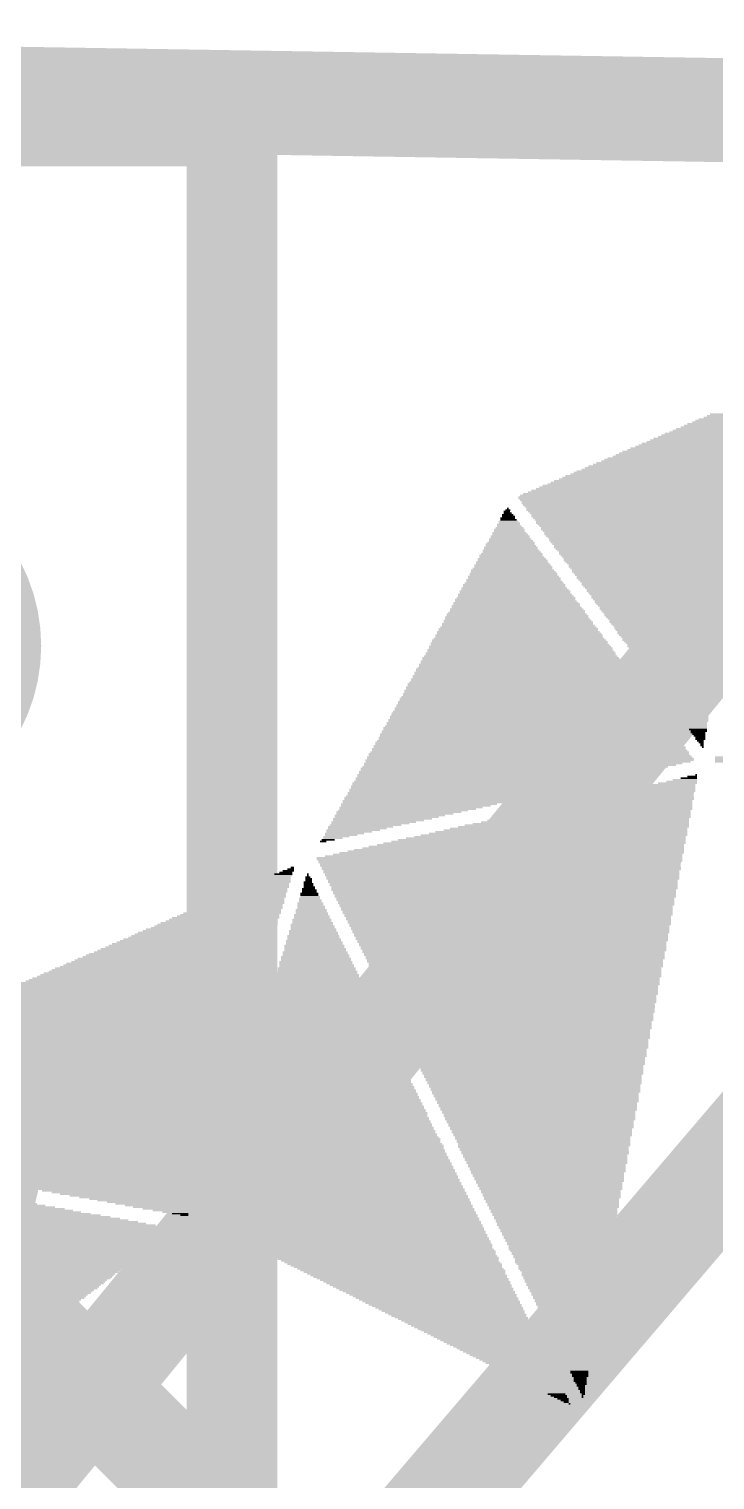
# Model space of a CAD drawing. Extents: x -7.5 to 53.1, y 33.1 to 75.6.
# Drawn here: x 10.44 to 13.12, y 49.27 to 54.94 of the extents above; entities that cross this region are included whole.
import ezdxf

# ---------------------------------------------------------------- set-up
doc = ezdxf.new("R2010")
doc.units = 0
for name, color, linetype in [('1', 22, 'CONTINUOUS'), ('16', 175, 'CONTINUOUS'), ('21', 251, 'CONTINUOUS'), ('22', 2, 'CONTINUOUS'), ('29', 253, 'CONTINUOUS'), ('30', 253, 'CONTINUOUS'), ('39', 22, 'CONTINUOUS')]:
    doc.layers.add(name, color=color, linetype=linetype)

# ---------------------------------------------------------------- blocks, each defined once
blk = doc.blocks.new('ROUNDP')
at = {"const_width": 0.5}
blk.add_lwpolyline([(0, -0.25, 1), (0, 0.25, 1), (0, -0.25)], format="xyb", dxfattribs=at)
blk = doc.blocks.new('RECT')
blk.add_solid([(-0.5, -0.5), (0.5, -0.5), (-0.5, 0.5), (0.5, 0.5)])

msp = doc.modelspace()

# ---------------------------------------------------------------- linework, layer by layer
at = {"layer": '1', "const_width": 0.4064}
for points in [[(9.779, 48.53), (13.7762, 53.4162)], [(9.779, 46.53), (14.9634, 52.6034)]]:
    msp.add_lwpolyline(points, dxfattribs=at)
at = {"layer": '16', "const_width": 0.4064}
for points in [[(6.096, 54.737), (13.97, 54.61)], [(9.779, 50.53), (11.049, 49.26)], [(11.049, 49.26), (11.176, 42.799)]]:
    msp.add_lwpolyline(points, dxfattribs=at)
at = {"layer": '16', "const_width": 0.2032}
for points in [[(11.1506, 49.262, 1), (10.9474, 49.258)], [(10.9772, 49.1882, 1), (11.1208, 49.3318)]]:
    msp.add_lwpolyline(points, format="xyb", dxfattribs=at)
at = {"layer": '21', "const_width": 0.254}
for points in [[(11.279, 54.53), (8.179, 54.53)], [(11.279, 44.53), (11.279, 54.53)]]:
    msp.add_lwpolyline(points, dxfattribs=at)
at = {"layer": '21', "const_width": 0.127}
for points in [[(11.3425, 54.53, 1), (11.2155, 54.53)], [(11.279, 54.4665, 1), (11.279, 54.5935)]]:
    msp.add_lwpolyline(points, format="xyb", dxfattribs=at)
at = {"layer": '39', "const_width": 0.254}
for points in [[(1.279, 54.53), (11.179, 54.53)], [(11.179, 54.53), (11.179, 44.53)]]:
    msp.add_lwpolyline(points, dxfattribs=at)
at = {"layer": '39', "const_width": 0.127}
for points in [[(11.2425, 54.53, 1), (11.1155, 54.53)], [(11.179, 54.4665, 1), (11.179, 54.5935)]]:
    msp.add_lwpolyline(points, format="xyb", dxfattribs=at)

# ---------------------------------------------------------------- block references
at = {"layer": '22', "yscale": 0.0064}
for p, xscale in [((13.1731, 53.4099), 0.2667), ((13.1826, 53.4162), 0.2604), ((13.1921, 53.4226), 0.2413), ((13.1985, 53.4289), 0.2286), ((13.2048, 53.4353), 0.2159), ((13.1032, 53.3527), 0.3937), ((13.1096, 53.3591), 0.381), ((13.1191, 53.3654), 0.3619), ((13.1255, 53.3718), 0.3493), ((13.1318, 53.3781), 0.3366), ((13.1445, 53.3845), 0.3239), ((13.1509, 53.3908), 0.3112), ((13.1572, 53.3972), 0.2984), ((13.1667, 53.4035), 0.2794), ((13.0302, 53.2956), 0.5143), ((13.0366, 53.3019), 0.5017), ((13.0461, 53.3083), 0.4826), ((13.0556, 53.3146), 0.4763), ((13.062, 53.321), 0.4636), ((13.0715, 53.3273), 0.4445), ((13.0778, 53.3337), 0.4318), ((13.0842, 53.34), 0.4191), ((13.0969, 53.3464), 0.4064), ((12.9572, 53.2384), 0.635), ((12.9667, 53.2448), 0.6287), ((12.9762, 53.2511), 0.6096), ((12.9826, 53.2575), 0.5969), ((12.9889, 53.2638), 0.5842), ((12.9985, 53.2702), 0.5652), ((13.0048, 53.2765), 0.5524), ((13.0143, 53.2829), 0.5461), ((13.0207, 53.2892), 0.5334), ((12.8873, 53.1813), 0.762), ((12.8937, 53.1876), 0.7493), ((12.9, 53.194), 0.7366), ((12.9096, 53.2003), 0.7176), ((12.9159, 53.2067), 0.7049), ((12.9254, 53.213), 0.6985), ((12.935, 53.2194), 0.6794), ((12.9413, 53.2257), 0.6668), ((12.9477, 53.2321), 0.6541), ((12.8111, 53.1241), 0.889), ((12.8207, 53.1305), 0.87), ((12.827, 53.1368), 0.8573), ((12.8397, 53.1432), 0.8446), ((12.846, 53.1495), 0.8319), ((12.8524, 53.1559), 0.8192), ((12.8619, 53.1622), 0.8001), ((12.8683, 53.1686), 0.7874), ((12.8746, 53.1749), 0.7747), ((12.3063, 53.067), 0.0064), ((12.8016, 53.1114), 0.9081), ((12.7984, 53.1051), 0.9017), ((12.8016, 53.0987), 0.8954), ((12.8048, 53.1178), 0.9017), ((12.8048, 53.0924), 0.889), ((12.8048, 53.086), 0.889), ((12.8079, 53.0797), 0.8827), ((12.8079, 53.0733), 0.87), ((12.8111, 53.067), 0.8636), ((12.3095, 53.0162), 0.0762), ((12.3127, 53.0098), 0.0825), ((12.3095, 53.0225), 0.0635), ((12.3063, 53.0289), 0.0571), ((12.3063, 53.0416), 0.0445), ((12.3095, 53.0352), 0.0508), ((12.3031, 53.0543), 0.0254), ((12.3063, 53.0479), 0.0318), ((12.3063, 53.0606), 0.0191), ((12.8111, 53.0606), 0.8636), ((12.8143, 53.0543), 0.8573), ((12.8175, 53.0479), 0.8509), ((12.8175, 53.0416), 0.8382), ((12.8175, 53.0352), 0.8382), ((12.8207, 53.0289), 0.8319), ((12.8238, 53.0225), 0.8255), ((12.827, 53.0162), 0.8192), ((12.827, 53.0098), 0.8192), ((12.3158, 52.959), 0.1524), ((12.3158, 52.9527), 0.1524), ((12.3158, 52.9654), 0.1397), ((12.3127, 52.9717), 0.1333), ((12.3127, 52.9844), 0.1207), ((12.3127, 52.9781), 0.1207), ((12.3127, 52.9908), 0.108), ((12.3127, 52.9971), 0.0953), ((12.3095, 53.0035), 0.0889), ((12.827, 53.0035), 0.8065), ((12.8302, 52.9971), 0.8001), ((12.8334, 52.9908), 0.7938), ((12.8334, 52.9844), 0.7938), ((12.8365, 52.9781), 0.7874), ((12.8365, 52.9717), 0.7747), ((12.8365, 52.9654), 0.7747), ((12.8397, 52.959), 0.7684), ((12.8429, 52.9527), 0.762), ((12.319, 52.9019), 0.2223), ((12.3222, 52.8955), 0.2286), ((12.319, 52.9146), 0.2096), ((12.319, 52.9082), 0.2096), ((12.3158, 52.9273), 0.1905), ((12.319, 52.9209), 0.1968), ((12.319, 52.9336), 0.1842), ((12.3158, 52.9463), 0.1651), ((12.319, 52.94), 0.1715), ((12.846, 52.9463), 0.7557), ((12.8429, 52.94), 0.7493), ((12.846, 52.9336), 0.7429), ((12.8492, 52.9273), 0.7366), ((12.8524, 52.9209), 0.7303), ((12.8524, 52.9146), 0.7303), ((12.8556, 52.9082), 0.7239), ((12.8556, 52.9019), 0.7112), ((12.8588, 52.8955), 0.7049), ((12.3254, 52.8447), 0.2984), ((12.3222, 52.8574), 0.2794), ((12.3254, 52.8511), 0.2858), ((12.3222, 52.8701), 0.2667), ((12.3254, 52.8638), 0.2731), ((12.319, 52.8828), 0.2477), ((12.3222, 52.8765), 0.254), ((12.3222, 52.8892), 0.2413), ((12.8588, 52.8892), 0.7049), ((12.8619, 52.8828), 0.6985), ((12.8651, 52.8765), 0.6922), ((12.8651, 52.8701), 0.6794), ((12.8651, 52.8638), 0.6794), ((12.8683, 52.8574), 0.6731), ((12.8715, 52.8511), 0.6668), ((12.8746, 52.8447), 0.6604), ((12.3285, 52.7876), 0.3683), ((12.3285, 52.8003), 0.3556), ((12.3317, 52.7939), 0.3619), ((12.3285, 52.813), 0.3429), ((12.3285, 52.8066), 0.3429), ((12.3285, 52.8193), 0.3302), ((12.3254, 52.8257), 0.3239), ((12.3254, 52.832), 0.3112), ((12.3285, 52.8384), 0.3048), ((12.8715, 52.8384), 0.6541), ((12.8746, 52.832), 0.6477), ((12.8778, 52.8257), 0.6413), ((12.8778, 52.8193), 0.6413), ((12.881, 52.813), 0.635), ((12.8841, 52.8066), 0.6287), ((12.8841, 52.8003), 0.6159), ((12.8841, 52.7939), 0.6159), ((12.8873, 52.7876), 0.6096), ((12.3349, 52.7304), 0.4445), ((12.3349, 52.7431), 0.4318), ((12.3349, 52.7368), 0.4318), ((12.3317, 52.7558), 0.4128), ((12.3349, 52.7495), 0.4191), ((12.3317, 52.7685), 0.4001), ((12.3317, 52.7622), 0.4001), ((12.3317, 52.7749), 0.3874), ((12.3317, 52.7812), 0.3747), ((12.8905, 52.7812), 0.6033), ((12.8905, 52.7685), 0.5906), ((12.8937, 52.7749), 0.5969), ((12.8937, 52.7622), 0.5842), ((12.8969, 52.7558), 0.5778), ((12.9, 52.7495), 0.5715), ((12.9, 52.7431), 0.5715), ((12.9, 52.7368), 0.5588), ((12.9032, 52.7304), 0.5524), ((12.3412, 52.6733), 0.5207), ((12.3412, 52.6796), 0.508), ((12.3381, 52.686), 0.5017), ((12.3412, 52.6923), 0.4953), ((12.3381, 52.6987), 0.4889), ((12.3349, 52.7114), 0.4699), ((12.3381, 52.705), 0.4763), ((12.3381, 52.7177), 0.4636), ((12.3381, 52.7241), 0.4509), ((12.9064, 52.7241), 0.5461), ((12.9064, 52.7177), 0.5461), ((12.9096, 52.7114), 0.5398), ((12.9127, 52.705), 0.5334), ((12.9096, 52.6987), 0.5271), ((12.9127, 52.6923), 0.5207), ((12.9159, 52.686), 0.5143), ((12.9191, 52.6796), 0.508), ((12.9191, 52.6733), 0.508), ((12.3444, 52.6161), 0.5906), ((12.3444, 52.6288), 0.5778), ((12.3476, 52.6225), 0.5842), ((12.3412, 52.6415), 0.5588), ((12.3444, 52.6352), 0.5652), ((12.3412, 52.6542), 0.5461), ((12.3444, 52.6479), 0.5524), ((12.3412, 52.6606), 0.5334), ((12.3444, 52.6669), 0.5271), ((12.9191, 52.6669), 0.4953), ((12.9223, 52.6606), 0.4889), ((12.9254, 52.6542), 0.4826), ((12.9254, 52.6479), 0.4826), ((12.9286, 52.6415), 0.4763), ((12.9318, 52.6352), 0.4699), ((12.9318, 52.6288), 0.4572), ((12.9318, 52.6225), 0.4572), ((12.935, 52.6161), 0.4509), ((12.3508, 52.559), 0.6668), ((12.3508, 52.5717), 0.6541), ((12.3508, 52.5653), 0.6541), ((12.3476, 52.5844), 0.635), ((12.3508, 52.578), 0.6413), ((12.3476, 52.5971), 0.6223), ((12.3476, 52.5907), 0.6223), ((12.3476, 52.6034), 0.6096), ((12.3476, 52.6098), 0.5969), ((12.9381, 52.6098), 0.4445), ((12.9413, 52.6034), 0.4382), ((12.9381, 52.5971), 0.4318), ((12.9413, 52.5907), 0.4254), ((12.9445, 52.5844), 0.4191), ((12.9445, 52.578), 0.4191), ((12.9477, 52.5717), 0.4128), ((12.9477, 52.5653), 0.4001), ((12.9508, 52.559), 0.3937), ((12.3571, 52.5018), 0.7429), ((12.3539, 52.5145), 0.7239), ((12.3571, 52.5082), 0.7303), ((12.3539, 52.5272), 0.7112), ((12.3571, 52.5209), 0.7176), ((12.3539, 52.5336), 0.6985), ((12.3508, 52.5399), 0.6922), ((12.3539, 52.5463), 0.6858), ((12.3508, 52.5526), 0.6794), ((12.9508, 52.5526), 0.3937), ((12.954, 52.5463), 0.3874), ((12.9572, 52.5399), 0.381), ((12.9572, 52.5336), 0.3683), ((12.9572, 52.5272), 0.3683), ((12.9604, 52.5209), 0.3619), ((12.9635, 52.5145), 0.3556), ((12.9667, 52.5082), 0.3493), ((12.9667, 52.5018), 0.3493), ((12.3603, 52.4447), 0.8128), ((12.3603, 52.4574), 0.8001), ((12.3635, 52.451), 0.8065), ((12.3571, 52.4701), 0.7811), ((12.3603, 52.4637), 0.7874), ((12.3571, 52.4828), 0.7684), ((12.3603, 52.4764), 0.7747), ((12.3571, 52.4891), 0.7557), ((12.3571, 52.4955), 0.7429), ((12.9667, 52.4955), 0.3366), ((12.9699, 52.4891), 0.3302), ((12.9731, 52.4828), 0.3239), ((12.9731, 52.4764), 0.3239), ((12.9762, 52.4701), 0.3175), ((12.9762, 52.4637), 0.3048), ((12.9762, 52.4574), 0.3048), ((12.9794, 52.451), 0.2984), ((12.9826, 52.4447), 0.2921), ((12.3666, 52.3875), 0.889), ((12.3666, 52.4002), 0.8763), ((12.3666, 52.3939), 0.8763), ((12.3666, 52.4066), 0.8636), ((12.3635, 52.4129), 0.8573), ((12.3603, 52.4256), 0.8382), ((12.3635, 52.4193), 0.8446), ((12.3603, 52.4383), 0.8255), ((12.3635, 52.432), 0.8319), ((12.9858, 52.4383), 0.2858), ((12.9858, 52.432), 0.2858), ((12.9858, 52.4256), 0.2731), ((12.9889, 52.4193), 0.2667), ((12.9921, 52.4129), 0.2604), ((12.9921, 52.4066), 0.2604), ((12.9953, 52.4002), 0.254), ((12.9953, 52.3939), 0.2413), ((12.9985, 52.3875), 0.235), ((12.373, 52.3304), 0.9652), ((12.3698, 52.3431), 0.9462), ((12.373, 52.3367), 0.9525), ((12.3698, 52.3558), 0.9335), ((12.3698, 52.3494), 0.9335), ((12.3666, 52.3685), 0.9144), ((12.3698, 52.3621), 0.9208), ((12.3666, 52.3812), 0.9017), ((12.3666, 52.3748), 0.9017), ((12.9985, 52.3812), 0.235), ((13.0016, 52.3748), 0.2286), ((13.0048, 52.3685), 0.2223), ((13.0048, 52.3621), 0.2096), ((13.0048, 52.3558), 0.2096), ((13.008, 52.3494), 0.2032), ((13.0112, 52.3431), 0.1968), ((13.0143, 52.3367), 0.1905), ((13.0112, 52.3304), 0.1842), ((12.3762, 52.2732), 1.0351), ((12.3762, 52.2859), 1.0224), ((12.3793, 52.2796), 1.0287), ((12.373, 52.2986), 1.0033), ((12.3762, 52.2923), 1.0097), ((12.373, 52.3113), 0.9906), ((12.3762, 52.305), 0.997), ((12.3698, 52.324), 0.9716), ((12.373, 52.3177), 0.9779), ((13.0143, 52.324), 0.1778), ((13.0175, 52.3177), 0.1715), ((13.0175, 52.3113), 0.1715), ((13.0207, 52.305), 0.1651), ((13.0239, 52.2986), 0.1588), ((13.0239, 52.2923), 0.1461), ((13.0239, 52.2859), 0.1461), ((13.027, 52.2796), 0.1397), ((13.0302, 52.2732), 0.1333), ((12.3825, 52.2161), 1.1113), ((12.3793, 52.2288), 1.0922), ((12.3825, 52.2224), 1.0986), ((12.3793, 52.2415), 1.0795), ((12.3825, 52.2351), 1.0858), ((12.3793, 52.2542), 1.0668), ((12.3793, 52.2478), 1.0668), ((12.3793, 52.2605), 1.0541), ((12.3762, 52.2669), 1.0477), ((13.0334, 52.2669), 0.127), ((13.0302, 52.2605), 0.1207), ((13.0334, 52.2542), 0.1143), ((13.0366, 52.2478), 0.108), ((13.0397, 52.2415), 0.1016), ((13.0397, 52.2351), 0.1016), ((13.0397, 52.2288), 0.0889), ((13.0429, 52.2224), 0.0825), ((13.0461, 52.2161), 0.0762), ((12.3889, 52.1589), 1.1875), ((12.3857, 52.1716), 1.1684), ((12.3889, 52.1653), 1.1747), ((12.3857, 52.1843), 1.1557), ((12.3857, 52.178), 1.1557), ((12.3825, 52.197), 1.1367), ((12.3857, 52.1907), 1.143), ((12.3825, 52.2097), 1.124), ((12.3825, 52.2034), 1.124), ((13.0461, 52.2097), 0.0762), ((13.0493, 52.2034), 0.0699), ((13.0524, 52.197), 0.0635), ((13.0493, 52.1907), 0.0571), ((13.0524, 52.1843), 0.0508), ((13.0556, 52.178), 0.0445), ((13.0588, 52.1716), 0.0381), ((13.0588, 52.1653), 0.0381), ((13.0588, 52.1589), 0.0254), ((12.392, 52.1018), 1.2573), ((12.3889, 52.1081), 1.251), ((12.392, 52.1145), 1.2446), ((12.392, 52.1208), 1.2319), ((12.3889, 52.1272), 1.2256), ((12.392, 52.1335), 1.2192), ((12.3889, 52.1399), 1.2128), ((12.3857, 52.1526), 1.1938), ((12.3889, 52.1462), 1.2002), ((13.062, 52.1526), 0.0191), ((13.0651, 52.1462), 0.0127), ((13.0651, 52.1399), 0.0127), ((13.0683, 52.1335), 0.0064), ((12.319, 52.051), 1.1747), ((12.3349, 52.0573), 1.1938), ((12.3666, 52.07), 1.2446), ((12.3539, 52.0637), 1.2192), ((12.392, 52.0827), 1.2827), ((12.3857, 52.0764), 1.27), ((12.392, 52.0954), 1.27), ((12.3952, 52.0891), 1.2764), ((13.5636, 52.0954), 0.8954), ((13.5636, 52.0891), 0.8954), ((13.5668, 52.0827), 0.9017), ((13.5668, 52.0764), 0.9017), ((12.173, 51.9938), 0.9462), ((12.1888, 52.0002), 0.9652), ((12.2238, 52.0129), 1.0224), ((12.2079, 52.0065), 0.9906), ((12.2555, 52.0256), 1.0732), ((12.2396, 52.0192), 1.0414), ((12.2873, 52.0383), 1.124), ((12.2714, 52.0319), 1.0922), ((12.3031, 52.0446), 1.143), ((12.9699, 51.9938), 0.1524), ((12.9858, 52.0002), 0.1207), ((12.9985, 52.0065), 0.0953), ((13.0143, 52.0129), 0.0635), ((13.027, 52.0192), 0.0381), ((13.0429, 52.0256), 0.0064), ((12.0269, 51.9367), 0.7176), ((12.0428, 51.943), 0.7366), ((12.0745, 51.9557), 0.7874), ((12.0618, 51.9494), 0.762), ((12.1095, 51.9684), 0.8446), ((12.0936, 51.9621), 0.8128), ((12.1412, 51.9811), 0.8954), ((12.1253, 51.9748), 0.8636), ((12.1571, 51.9875), 0.9144), ((12.8334, 51.9367), 0.4001), ((12.846, 51.943), 0.3747), ((12.8619, 51.9494), 0.3429), ((12.8778, 51.9557), 0.3112), ((12.8937, 51.9621), 0.2921), ((12.9096, 51.9684), 0.2604), ((12.9223, 51.9748), 0.235), ((12.9381, 51.9811), 0.2032), ((12.9508, 51.9875), 0.1778), ((11.8809, 51.8795), 0.4889), ((11.8967, 51.8859), 0.508), ((11.9285, 51.8986), 0.5588), ((11.9158, 51.8922), 0.5334), ((11.9602, 51.9113), 0.6096), ((11.9475, 51.9049), 0.5842), ((11.9952, 51.924), 0.6668), ((11.9793, 51.9176), 0.635), ((12.011, 51.9303), 0.6858), ((12.6968, 51.8795), 0.6477), ((12.7095, 51.8859), 0.6223), ((12.7286, 51.8922), 0.5969), ((12.7445, 51.8986), 0.5652), ((12.7572, 51.9049), 0.5398), ((12.773, 51.9113), 0.508), ((12.7857, 51.9176), 0.4826), ((12.8016, 51.924), 0.4509), ((12.8175, 51.9303), 0.4318), ((11.7316, 51.8224), 0.254), ((11.7507, 51.8287), 0.2794), ((11.7824, 51.8414), 0.3302), ((11.7697, 51.8351), 0.3048), ((11.8174, 51.8541), 0.3874), ((11.8015, 51.8478), 0.3556), ((11.8459, 51.8668), 0.4318), ((11.8332, 51.8605), 0.4064), ((11.865, 51.8732), 0.4572), ((12.5635, 51.8224), 0.9017), ((12.5762, 51.8287), 0.8763), ((12.5921, 51.8351), 0.8446), ((12.6079, 51.8414), 0.8128), ((12.6206, 51.8478), 0.7874), ((12.6365, 51.8541), 0.7557), ((12.6524, 51.8605), 0.7366), ((12.6683, 51.8668), 0.7049), ((12.681, 51.8732), 0.6794), ((11.5856, 51.7652), 0.0254), ((11.6046, 51.7716), 0.0508), ((11.6364, 51.7843), 0.1016), ((11.6237, 51.7779), 0.0762), ((11.6681, 51.797), 0.1524), ((11.6554, 51.7906), 0.127), ((11.7031, 51.8097), 0.2096), ((11.6872, 51.8033), 0.1778), ((11.7189, 51.816), 0.2286), ((12.4269, 51.7652), 1.1494), ((12.4397, 51.7716), 1.124), ((12.4555, 51.7779), 1.0922), ((12.4714, 51.7843), 1.0605), ((12.4873, 51.7906), 1.0414), ((12.5031, 51.797), 1.0097), ((12.5159, 51.8033), 0.9843), ((12.5317, 51.8097), 0.9525), ((12.5444, 51.816), 0.9271), ((12.2904, 51.7081), 1.397), ((12.3063, 51.7144), 1.3653), ((12.3222, 51.7208), 1.3462), ((12.3381, 51.7271), 1.3145), ((12.3508, 51.7335), 1.2891), ((12.3666, 51.7398), 1.2573), ((12.3793, 51.7462), 1.2319), ((12.3952, 51.7525), 1.2002), ((12.4111, 51.7589), 1.1811), ((11.449, 51.6509), 0.0445), ((11.4586, 51.6573), 0.0254), ((11.4649, 51.6636), 0.0127), ((12.2746, 51.7017), 1.4287), ((12.2746, 51.6954), 1.4287), ((12.2777, 51.689), 1.4224), ((12.2746, 51.6827), 1.4161), ((12.2777, 51.6763), 1.4097), ((12.2777, 51.67), 1.4097), ((12.2809, 51.6636), 1.4034), ((12.2809, 51.6573), 1.4034), ((12.2809, 51.6509), 1.3907), ((11.3728, 51.5938), 0.1588), ((11.3792, 51.6001), 0.1461), ((11.3919, 51.6065), 0.1333), ((11.3983, 51.6128), 0.1207), ((11.4046, 51.6192), 0.108), ((11.4141, 51.6255), 0.0889), ((11.4237, 51.6319), 0.0825), ((11.43, 51.6382), 0.0699), ((11.4395, 51.6446), 0.0508), ((11.5252, 51.6065), 0.0318), ((11.5284, 51.6001), 0.0381), ((11.5284, 51.5938), 0.0381), ((11.5252, 51.6255), 0.0191), ((11.5284, 51.6192), 0.0254), ((11.5284, 51.6128), 0.0254), ((11.5252, 51.6382), 0.0064), ((11.5252, 51.6319), 0.0064), ((12.2809, 51.6446), 1.3907), ((12.2841, 51.6382), 1.3843), ((12.2841, 51.6319), 1.3843), ((12.2873, 51.6255), 1.378), ((12.2873, 51.6192), 1.378), ((12.2873, 51.6128), 1.3653), ((12.2873, 51.6065), 1.3653), ((12.2904, 51.6001), 1.3589), ((12.2904, 51.5938), 1.3589), ((11.2967, 51.5366), 0.2731), ((11.3062, 51.543), 0.254), ((11.3157, 51.5493), 0.2477), ((11.3221, 51.5556), 0.235), ((11.3284, 51.562), 0.2223), ((11.3411, 51.5684), 0.2096), ((11.3475, 51.5747), 0.1968), ((11.357, 51.5811), 0.1778), ((11.3665, 51.5874), 0.1715), ((11.5316, 51.543), 0.0825), ((11.5348, 51.5366), 0.0889), ((11.5316, 51.562), 0.0699), ((11.5316, 51.5556), 0.0699), ((11.5348, 51.5493), 0.0762), ((11.5284, 51.5811), 0.0508), ((11.5316, 51.5747), 0.0571), ((11.5316, 51.5684), 0.0571), ((11.5316, 51.5874), 0.0445), ((12.2936, 51.5874), 1.3526), ((12.2936, 51.5811), 1.3526), ((12.2904, 51.5747), 1.3462), ((12.2936, 51.5684), 1.3398), ((12.2936, 51.562), 1.3398), ((12.2968, 51.5556), 1.3335), ((12.2968, 51.5493), 1.3335), ((12.2968, 51.543), 1.3208), ((12.2968, 51.5366), 1.3208), ((11.2205, 51.4794), 0.3874), ((11.23, 51.4858), 0.381), ((11.2395, 51.4922), 0.3619), ((11.2459, 51.4985), 0.3493), ((11.2586, 51.5049), 0.3366), ((11.2649, 51.5112), 0.3239), ((11.2713, 51.5175), 0.3112), ((11.284, 51.5239), 0.2984), ((11.2903, 51.5303), 0.2858), ((11.538, 51.4794), 0.1333), ((11.5411, 51.4858), 0.127), ((11.538, 51.4985), 0.1207), ((11.538, 51.4922), 0.1207), ((11.5348, 51.5239), 0.1016), ((11.5348, 51.5175), 0.1016), ((11.538, 51.5112), 0.108), ((11.538, 51.5049), 0.108), ((11.5348, 51.5303), 0.0889), ((12.3, 51.5303), 1.3145), ((12.3, 51.5239), 1.3145), ((12.3031, 51.5175), 1.3081), ((12.3, 51.5112), 1.3017), ((12.3031, 51.5049), 1.2954), ((12.3031, 51.4985), 1.2954), ((12.3063, 51.4922), 1.2891), ((12.3063, 51.4858), 1.2891), ((12.3095, 51.4794), 1.2827), ((11.1474, 51.4223), 0.508), ((11.157, 51.4287), 0.4889), ((11.1633, 51.435), 0.4763), ((11.1728, 51.4413), 0.4699), ((11.1792, 51.4477), 0.4572), ((11.1887, 51.4541), 0.4382), ((11.1951, 51.4604), 0.4254), ((11.2046, 51.4668), 0.4191), ((11.2141, 51.4731), 0.4001), ((11.5443, 51.435), 0.1715), ((11.5443, 51.4287), 0.1715), ((11.5411, 51.4413), 0.1651), ((11.5475, 51.4223), 0.1778), ((11.5411, 51.4604), 0.1524), ((11.5411, 51.4541), 0.1524), ((11.5443, 51.4477), 0.1588), ((11.5411, 51.4731), 0.1397), ((11.5411, 51.4668), 0.1397), ((12.3063, 51.4731), 1.2764), ((12.3095, 51.4668), 1.27), ((12.3095, 51.4604), 1.27), ((12.3127, 51.4541), 1.2637), ((12.3127, 51.4477), 1.2637), ((12.3158, 51.4413), 1.2573), ((12.3127, 51.435), 1.251), ((12.3158, 51.4287), 1.2446), ((12.3158, 51.4223), 1.2446), ((11.0712, 51.3651), 0.6223), ((11.0808, 51.3715), 0.6033), ((11.0903, 51.3779), 0.5969), ((11.0966, 51.3842), 0.5842), ((11.1062, 51.3906), 0.5652), ((11.1125, 51.3969), 0.5524), ((11.122, 51.4032), 0.5461), ((11.1284, 51.4096), 0.5334), ((11.1379, 51.416), 0.5143), ((11.5475, 51.3779), 0.2159), ((11.5507, 51.3715), 0.2223), ((11.5507, 51.3651), 0.2223), ((11.5475, 51.3969), 0.2032), ((11.5475, 51.3906), 0.2032), ((11.5507, 51.3842), 0.2096), ((11.5443, 51.416), 0.1842), ((11.5475, 51.4096), 0.1905), ((11.5475, 51.4032), 0.1905), ((12.319, 51.416), 1.2383), ((12.319, 51.4096), 1.2383), ((12.319, 51.4032), 1.2256), ((12.319, 51.3969), 1.2256), ((12.3222, 51.3906), 1.2192), ((12.3222, 51.3842), 1.2192), ((12.3254, 51.3779), 1.2128), ((12.3222, 51.3715), 1.2065), ((12.3254, 51.3651), 1.2002), ((10.995, 51.308), 0.7366), ((11.0046, 51.3144), 0.7176), ((11.0141, 51.3207), 0.7112), ((11.0204, 51.327), 0.6985), ((11.03, 51.3334), 0.6794), ((11.0395, 51.3398), 0.6731), ((11.0458, 51.3461), 0.6604), ((11.0554, 51.3525), 0.6413), ((11.0649, 51.3588), 0.635), ((11.5538, 51.3144), 0.2667), ((11.557, 51.308), 0.2731), ((11.5538, 51.3334), 0.254), ((11.5538, 51.327), 0.254), ((11.557, 51.3207), 0.2604), ((11.5507, 51.3588), 0.235), ((11.5507, 51.3525), 0.235), ((11.5538, 51.3461), 0.2413), ((11.5538, 51.3398), 0.2413), ((12.3254, 51.3588), 1.2002), ((12.3285, 51.3525), 1.1938), ((12.3285, 51.3461), 1.1938), ((12.3317, 51.3398), 1.1875), ((12.3285, 51.3334), 1.1811), ((12.3317, 51.327), 1.1747), ((12.3317, 51.3207), 1.1747), ((12.3349, 51.3144), 1.1684), ((12.3349, 51.308), 1.1684), ((10.9315, 51.2572), 0.8382), ((10.9379, 51.2636), 0.8255), ((10.9442, 51.2699), 0.8128), ((10.9569, 51.2763), 0.8001), ((10.9633, 51.2826), 0.7874), ((10.9696, 51.2889), 0.7747), ((10.9823, 51.2953), 0.762), ((10.9887, 51.3017), 0.7493), ((11.5633, 51.2572), 0.3112), ((11.5602, 51.2699), 0.3048), ((11.5602, 51.2636), 0.3048), ((11.557, 51.2953), 0.2858), ((11.557, 51.2889), 0.2858), ((11.5602, 51.2826), 0.2921), ((11.5602, 51.2763), 0.2921), ((11.557, 51.3017), 0.2731), ((12.3349, 51.3017), 1.1557), ((12.3349, 51.2953), 1.1557), ((12.3381, 51.2889), 1.1494), ((12.3381, 51.2826), 1.1494), ((12.3412, 51.2763), 1.143), ((12.3381, 51.2699), 1.1367), ((12.3412, 51.2636), 1.1303), ((12.3412, 51.2572), 1.1303), ((10.8553, 51.2001), 0.9525), ((10.8617, 51.2064), 0.9398), ((10.8712, 51.2127), 0.9335), ((10.8807, 51.2191), 0.9144), ((10.8871, 51.2255), 0.9017), ((10.8934, 51.2318), 0.889), ((10.9061, 51.2382), 0.8763), ((10.9125, 51.2445), 0.8636), ((10.9188, 51.2508), 0.8509), ((11.5633, 51.2127), 0.3493), ((11.5665, 51.2064), 0.3556), ((11.5665, 51.2001), 0.3556), ((11.5633, 51.2318), 0.3366), ((11.5633, 51.2255), 0.3366), ((11.5665, 51.2191), 0.3429), ((11.5633, 51.2445), 0.3239), ((11.5633, 51.2382), 0.3239), ((11.5602, 51.2508), 0.3175), ((12.3444, 51.2508), 1.124), ((12.3444, 51.2445), 1.124), ((12.3476, 51.2382), 1.1176), ((12.3444, 51.2318), 1.1113), ((12.3476, 51.2255), 1.1049), ((12.3476, 51.2191), 1.1049), ((12.3508, 51.2127), 1.0986), ((12.3508, 51.2064), 1.0986), ((12.3508, 51.2001), 1.0858), ((10.7791, 51.1429), 1.0668), ((10.7855, 51.1493), 1.0541), ((10.795, 51.1556), 1.0477), ((10.8045, 51.162), 1.0287), ((10.8109, 51.1683), 1.016), ((10.8204, 51.1746), 1.0097), ((10.8299, 51.181), 0.9906), ((10.8363, 51.1874), 0.9779), ((10.8458, 51.1937), 0.9716), ((11.5697, 51.1493), 0.4001), ((11.5697, 51.1429), 0.4001), ((11.5665, 51.1683), 0.381), ((11.5697, 51.162), 0.3874), ((11.5697, 51.1556), 0.3874), ((11.5665, 51.1874), 0.3683), ((11.5697, 51.181), 0.3747), ((11.5697, 51.1746), 0.3747), ((11.5665, 51.1937), 0.3556), ((12.3508, 51.1937), 1.0858), ((12.3539, 51.1874), 1.0795), ((12.3539, 51.181), 1.0795), ((12.3571, 51.1746), 1.0732), ((12.3571, 51.1683), 1.0732), ((12.3539, 51.162), 1.0668), ((12.3571, 51.1556), 1.0605), ((12.3603, 51.1493), 1.0541), ((12.3603, 51.1429), 1.0541), ((10.7029, 51.0858), 1.1811), ((10.7125, 51.0921), 1.1747), ((10.7188, 51.0984), 1.1621), ((10.7283, 51.1048), 1.143), ((10.7378, 51.1112), 1.1367), ((10.7442, 51.1175), 1.124), ((10.7537, 51.1239), 1.1049), ((10.7633, 51.1302), 1.0986), ((10.7696, 51.1365), 1.0858), ((11.5761, 51.0858), 0.4509), ((11.5761, 51.1048), 0.4382), ((11.5761, 51.0984), 0.4382), ((11.5761, 51.0921), 0.4382), ((11.5729, 51.1302), 0.4191), ((11.5729, 51.1239), 0.4191), ((11.5729, 51.1175), 0.4191), ((11.5761, 51.1112), 0.4254), ((11.5729, 51.1365), 0.4064), ((12.3603, 51.1365), 1.0541), ((12.3603, 51.1302), 1.0414), ((12.3635, 51.1239), 1.0351), ((12.3635, 51.1175), 1.0351), ((12.3666, 51.1112), 1.0287), ((12.3666, 51.1048), 1.0287), ((12.3698, 51.0984), 1.0224), ((12.3666, 51.0921), 1.016), ((12.3666, 51.0858), 1.016), ((10.6299, 51.0286), 1.3017), ((10.6363, 51.035), 1.2891), ((10.6426, 51.0413), 1.2764), ((10.6553, 51.0477), 1.2637), ((10.6616, 51.054), 1.251), ((10.668, 51.0603), 1.2383), ((10.6775, 51.0667), 1.2192), ((10.6871, 51.0731), 1.2128), ((10.6934, 51.0794), 1.2002), ((11.5792, 51.0477), 0.4826), ((11.5792, 51.0413), 0.4826), ((11.5824, 51.035), 0.4889), ((11.5824, 51.0286), 0.4889), ((11.5761, 51.0667), 0.4636), ((11.5792, 51.0603), 0.4699), ((11.5792, 51.054), 0.4699), ((11.5761, 51.0794), 0.4509), ((11.5792, 51.0731), 0.4572), ((12.3698, 51.0794), 1.0097), ((12.373, 51.0731), 1.0033), ((12.373, 51.0667), 1.0033), ((12.3698, 51.0603), 0.997), ((12.373, 51.054), 0.9906), ((12.373, 51.0477), 0.9906), ((12.3762, 51.0413), 0.9843), ((12.3762, 51.035), 0.9843), ((12.3762, 51.0286), 0.9716), ((10.5537, 50.9715), 1.4161), ((10.5601, 50.9778), 1.4034), ((10.5664, 50.9841), 1.3907), ((10.5791, 50.9905), 1.378), ((10.5854, 50.9969), 1.3653), ((10.5918, 51.0032), 1.3526), ((10.6045, 51.0096), 1.3398), ((10.6109, 51.0159), 1.3272), ((10.6172, 51.0222), 1.3145), ((11.5856, 50.9841), 0.5334), ((11.5856, 50.9778), 0.5334), ((11.5888, 50.9715), 0.5398), ((11.5856, 50.9969), 0.5207), ((11.5856, 50.9905), 0.5207), ((11.5824, 51.0032), 0.5143), ((11.5824, 51.0222), 0.5017), ((11.5824, 51.0159), 0.5017), ((11.5856, 51.0096), 0.508), ((12.3762, 51.0222), 0.9716), ((12.3793, 51.0159), 0.9652), ((12.3793, 51.0096), 0.9652), ((12.3825, 51.0032), 0.9589), ((12.3825, 50.9969), 0.9589), ((12.3825, 50.9905), 0.9462), ((12.3825, 50.9841), 0.9462), ((12.3857, 50.9778), 0.9398), ((12.3857, 50.9715), 0.9398), ((10.4775, 50.9143), 1.5304), ((10.4839, 50.9207), 1.5177), ((10.4934, 50.927), 1.5113), ((10.5029, 50.9334), 1.4923), ((10.5092, 50.9397), 1.4796), ((10.5188, 50.946), 1.4732), ((10.5283, 50.9524), 1.4542), ((10.5347, 50.9588), 1.4415), ((10.5442, 50.9651), 1.4351), ((11.5919, 50.9207), 0.5842), ((11.5919, 50.9143), 0.5842), ((11.5888, 50.9397), 0.5652), ((11.5919, 50.9334), 0.5715), ((11.5919, 50.927), 0.5715), ((11.5919, 50.946), 0.5588), ((11.5888, 50.9588), 0.5524), ((11.5888, 50.9524), 0.5524), ((11.5888, 50.9651), 0.5398), ((12.3889, 50.9651), 0.9335), ((12.3889, 50.9588), 0.9335), ((12.3889, 50.9524), 0.9208), ((12.3889, 50.946), 0.9208), ((12.392, 50.9397), 0.9144), ((12.392, 50.9334), 0.9144), ((12.3952, 50.927), 0.9081), ((12.392, 50.9207), 0.9017), ((12.3952, 50.9143), 0.8954), ((10.4013, 50.8572), 1.6447), ((10.4108, 50.8635), 1.6383), ((10.4172, 50.8698), 1.6256), ((10.4267, 50.8762), 1.6066), ((10.4362, 50.8826), 1.6002), ((10.4426, 50.8889), 1.5875), ((10.4521, 50.8953), 1.5685), ((10.4616, 50.9016), 1.5621), ((10.468, 50.9079), 1.5494), ((11.5983, 50.8572), 0.635), ((11.5951, 50.8762), 0.6159), ((11.5983, 50.8698), 0.6223), ((11.5983, 50.8635), 0.6223), ((11.5919, 50.9016), 0.5969), ((11.5951, 50.8953), 0.6033), ((11.5951, 50.8889), 0.6033), ((11.5983, 50.8826), 0.6096), ((11.5951, 50.9079), 0.5906), ((12.3952, 50.9079), 0.8954), ((12.3984, 50.9016), 0.889), ((12.3984, 50.8953), 0.889), ((12.3984, 50.8889), 0.8763), ((12.3984, 50.8826), 0.8763), ((12.4016, 50.8762), 0.87), ((12.4016, 50.8698), 0.87), ((12.4047, 50.8635), 0.8636), ((12.4047, 50.8572), 0.8636), ((10.3283, 50.8), 1.7653), ((10.3346, 50.8064), 1.7526), ((10.341, 50.8127), 1.7399), ((10.3537, 50.8191), 1.7272), ((10.36, 50.8254), 1.7145), ((10.3696, 50.8317), 1.6955), ((10.3759, 50.8381), 1.6828), ((10.3854, 50.8445), 1.6764), ((10.3918, 50.8508), 1.6637), ((11.6014, 50.8191), 0.6668), ((11.6014, 50.8127), 0.6668), ((11.6046, 50.8064), 0.6731), ((11.6046, 50.8), 0.6731), ((11.5983, 50.8381), 0.6477), ((11.6014, 50.8317), 0.6541), ((11.6014, 50.8254), 0.6541), ((11.6014, 50.8445), 0.6413), ((11.5983, 50.8508), 0.635), ((12.4047, 50.8508), 0.8509), ((12.4047, 50.8445), 0.8509), ((12.4079, 50.8381), 0.8446), ((12.4079, 50.8317), 0.8446), ((12.4111, 50.8254), 0.8382), ((12.4111, 50.8191), 0.8382), ((12.4111, 50.8127), 0.8255), ((12.4111, 50.8064), 0.8255), ((12.4143, 50.8), 0.8192), ((10.2521, 50.7429), 1.8796), ((10.2584, 50.7492), 1.8669), ((10.2648, 50.7555), 1.8542), ((10.2775, 50.7619), 1.8415), ((10.2838, 50.7683), 1.8288), ((10.2902, 50.7746), 1.8161), ((10.3029, 50.781), 1.8034), ((10.3092, 50.7873), 1.7907), ((10.3156, 50.7936), 1.778), ((11.6078, 50.7555), 0.7176), ((11.6078, 50.7492), 0.7176), ((11.611, 50.7429), 0.7239), ((11.6046, 50.7746), 0.6985), ((11.6078, 50.7683), 0.7049), ((11.6078, 50.7619), 0.7049), ((11.6046, 50.7936), 0.6858), ((11.6046, 50.7873), 0.6858), ((11.6078, 50.781), 0.6922), ((12.4143, 50.7936), 0.8192), ((12.4174, 50.7873), 0.8128), ((12.4143, 50.781), 0.8065), ((12.4174, 50.7746), 0.8001), ((12.4174, 50.7683), 0.8001), ((12.4206, 50.7619), 0.7938), ((12.4206, 50.7555), 0.7938), ((12.4238, 50.7492), 0.7874), ((12.4206, 50.7429), 0.7811), ((10.1759, 50.6857), 1.9939), ((10.1822, 50.6921), 1.9812), ((10.1949, 50.6984), 1.9685), ((10.2013, 50.7048), 1.9558), ((10.2076, 50.7111), 1.9431), ((10.2172, 50.7174), 1.9368), ((10.2267, 50.7238), 1.9177), ((10.233, 50.7302), 1.905), ((10.2457, 50.7365), 1.8923), ((11.611, 50.6921), 0.762), ((11.6142, 50.6857), 0.7684), ((11.611, 50.7111), 0.7493), ((11.6142, 50.7048), 0.7557), ((11.6142, 50.6984), 0.7557), ((11.6078, 50.7365), 0.7303), ((11.611, 50.7302), 0.7366), ((11.611, 50.7238), 0.7366), ((11.6142, 50.7174), 0.7429), ((12.4238, 50.7365), 0.7747), ((12.4238, 50.7302), 0.7747), ((12.4269, 50.7238), 0.7684), ((12.4269, 50.7174), 0.7684), ((12.4269, 50.7111), 0.7557), ((12.4269, 50.7048), 0.7557), ((12.4301, 50.6984), 0.7493), ((12.4301, 50.6921), 0.7493), ((12.4333, 50.6857), 0.7429), ((10.1251, 50.6476), 2.0701), ((10.1346, 50.654), 2.0638), ((10.141, 50.6603), 2.0511), ((10.141, 50.6412), 2.0383), ((10.1505, 50.6667), 2.032), ((10.1568, 50.673), 2.0193), ((10.16, 50.6349), 2.0003), ((10.1695, 50.6793), 2.0066), ((10.1727, 50.6286), 1.9622), ((11.6173, 50.6286), 0.8128), ((11.6173, 50.6476), 0.8001), ((11.6173, 50.6412), 0.8001), ((11.6205, 50.6349), 0.8065), ((11.6173, 50.6603), 0.7874), ((11.6173, 50.654), 0.7874), ((11.6142, 50.673), 0.7811), ((11.6142, 50.6667), 0.7811), ((11.6142, 50.6793), 0.7684), ((12.4333, 50.6793), 0.7429), ((12.4333, 50.673), 0.7303), ((12.4333, 50.6667), 0.7303), ((12.4365, 50.6603), 0.7239), ((12.4365, 50.654), 0.7239), ((12.4397, 50.6476), 0.7176), ((12.4365, 50.6412), 0.7112), ((12.4397, 50.6349), 0.7049), ((12.4397, 50.6286), 0.7049), ((10.1918, 50.6222), 1.9241), ((10.2108, 50.6159), 1.886), ((10.2235, 50.6095), 1.8478), ((10.2426, 50.6031), 1.8098), ((10.2616, 50.5968), 1.7717), ((10.2743, 50.5905), 1.7336), ((10.2934, 50.5841), 1.6955), ((10.3124, 50.5778), 1.6574), ((10.3315, 50.5714), 1.6193), ((11.6205, 50.5905), 0.8446), ((11.6237, 50.5841), 0.8509), ((11.6269, 50.5778), 0.8573), ((11.6269, 50.5714), 0.8573), ((11.6205, 50.6095), 0.8319), ((11.6237, 50.6031), 0.8382), ((11.6237, 50.5968), 0.8382), ((11.6205, 50.6222), 0.8192), ((11.6205, 50.6159), 0.8192), ((12.4428, 50.6222), 0.6985), ((12.4428, 50.6159), 0.6985), ((12.4428, 50.6095), 0.6858), ((12.4428, 50.6031), 0.6858), ((12.446, 50.5968), 0.6794), ((12.446, 50.5905), 0.6794), ((12.4492, 50.5841), 0.6731), ((12.4492, 50.5778), 0.6731), ((12.446, 50.5714), 0.6668), ((10.3442, 50.565), 1.5812), ((10.3632, 50.5587), 1.5431), ((10.3791, 50.5524), 1.5113), ((10.3949, 50.546), 1.4668), ((10.414, 50.5397), 1.4287), ((10.4299, 50.5333), 1.397), ((10.4458, 50.5269), 1.3526), ((10.4648, 50.5206), 1.3145), ((10.4807, 50.5143), 1.2827), ((11.63, 50.5206), 0.9017), ((11.63, 50.5143), 0.9017), ((11.6269, 50.5269), 0.8954), ((11.6269, 50.546), 0.8827), ((11.6269, 50.5397), 0.8827), ((11.63, 50.5333), 0.889), ((11.6237, 50.565), 0.8636), ((11.6269, 50.5587), 0.87), ((11.6269, 50.5524), 0.87), ((12.4492, 50.565), 0.6604), ((12.4492, 50.5587), 0.6604), ((12.4524, 50.5524), 0.6541), ((12.4524, 50.546), 0.6541), ((12.4524, 50.5397), 0.6413), ((12.4524, 50.5333), 0.6413), ((12.4555, 50.5269), 0.635), ((12.4555, 50.5206), 0.635), ((12.4587, 50.5143), 0.6287), ((10.4966, 50.5079), 1.2383), ((10.5156, 50.5016), 1.2002), ((10.5315, 50.4952), 1.1684), ((10.5505, 50.4888), 1.1303), ((10.5664, 50.4825), 1.0858), ((10.5823, 50.4762), 1.0541), ((10.6013, 50.4698), 1.016), ((10.6172, 50.4635), 0.9716), ((11.6332, 50.4635), 0.9462), ((11.6332, 50.4825), 0.9335), ((11.6332, 50.4762), 0.9335), ((11.6364, 50.4698), 0.9398), ((11.63, 50.5079), 0.9144), ((11.63, 50.5016), 0.9144), ((11.6332, 50.4952), 0.9208), ((11.6332, 50.4888), 0.9208), ((12.4587, 50.5079), 0.6287), ((12.4587, 50.5016), 0.6159), ((12.4587, 50.4952), 0.6159), ((12.4619, 50.4888), 0.6096), ((12.4619, 50.4825), 0.6096), ((12.465, 50.4762), 0.6033), ((12.4619, 50.4698), 0.5969), ((12.465, 50.4635), 0.5906), ((10.6331, 50.4571), 0.9398), ((10.6521, 50.4507), 0.9017), ((10.6648, 50.4444), 0.8636), ((10.6839, 50.4381), 0.8255), ((10.7029, 50.4317), 0.7874), ((10.722, 50.4254), 0.7493), ((10.7378, 50.419), 0.7049), ((10.7537, 50.4126), 0.6731), ((10.7696, 50.4063), 0.6413), ((11.6395, 50.419), 0.9843), ((11.6395, 50.4126), 0.9843), ((11.6364, 50.4254), 0.9779), ((11.6427, 50.4063), 0.9906), ((11.6395, 50.4317), 0.9716), ((11.6364, 50.4444), 0.9652), ((11.6364, 50.4381), 0.9652), ((11.6364, 50.4571), 0.9525), ((11.6364, 50.4507), 0.9525), ((12.465, 50.4571), 0.5906), ((12.4682, 50.4507), 0.5842), ((12.4682, 50.4444), 0.5842), ((12.4682, 50.4317), 0.5715), ((12.4714, 50.4381), 0.5778), ((12.4714, 50.4254), 0.5652), ((12.4714, 50.419), 0.5652), ((12.4746, 50.4126), 0.5588), ((12.4746, 50.4063), 0.5588), ((9.7568, 50.3492), 1.4224), ((10.7855, 50.4), 0.5969), ((10.8045, 50.3936), 0.5588), ((10.8204, 50.3873), 0.5271), ((10.8363, 50.3809), 0.4826), ((10.8553, 50.3745), 0.4445), ((10.8744, 50.3682), 0.4064), ((10.8871, 50.3619), 0.3683), ((10.9061, 50.3555), 0.3302), ((10.922, 50.3492), 0.2984), ((11.6427, 50.3619), 1.0287), ((11.6459, 50.3555), 1.0351), ((11.6459, 50.3492), 1.0351), ((11.6427, 50.3809), 1.016), ((11.6427, 50.3745), 1.016), ((11.6459, 50.3682), 1.0224), ((11.6395, 50.4), 0.997), ((11.6427, 50.3936), 1.0033), ((11.6427, 50.3873), 1.0033), ((12.4746, 50.4), 0.5461), ((12.4746, 50.3936), 0.5461), ((12.4778, 50.3873), 0.5398), ((12.4778, 50.3809), 0.5398), ((12.4809, 50.3745), 0.5334), ((12.4778, 50.3682), 0.5271), ((12.4809, 50.3619), 0.5207), ((12.4809, 50.3555), 0.5207), ((12.4841, 50.3492), 0.5143), ((9.8266, 50.3238), 1.5621), ((9.8806, 50.3047), 1.6701), ((9.7727, 50.3428), 1.4542), ((9.7917, 50.3364), 1.4923), ((9.8108, 50.3301), 1.5304), ((9.8425, 50.3174), 1.5938), ((9.8616, 50.3111), 1.632), ((9.9028, 50.2983), 1.7018), ((9.9219, 50.292), 1.7399), ((10.9411, 50.3428), 0.2604), ((10.9538, 50.3364), 0.2223), ((10.9728, 50.3301), 0.1842), ((10.9919, 50.3238), 0.1461), ((11.0077, 50.3174), 0.1016), ((11.0268, 50.3111), 0.0635), ((11.0427, 50.3047), 0.0318), ((11.6491, 50.2983), 1.0795), ((11.6523, 50.292), 1.0858), ((11.6491, 50.3174), 1.0668), ((11.6491, 50.3111), 1.0668), ((11.6523, 50.3047), 1.0732), ((11.6459, 50.3364), 1.0477), ((11.6491, 50.3301), 1.0541), ((11.6491, 50.3238), 1.0541), ((11.6491, 50.3428), 1.0414), ((12.4841, 50.3428), 0.5143), ((12.4841, 50.3301), 0.5017), ((12.4873, 50.3364), 0.508), ((12.4873, 50.3238), 0.4953), ((12.4873, 50.3174), 0.4953), ((12.4905, 50.3111), 0.4889), ((12.4905, 50.3047), 0.4889), ((12.4905, 50.2983), 0.4763), ((12.4905, 50.292), 0.4763), ((9.9378, 50.2857), 1.7717), ((9.9568, 50.2793), 1.8098), ((9.9727, 50.273), 1.8415), ((9.9917, 50.2666), 1.8796), ((10.0108, 50.2602), 1.9177), ((10.0267, 50.2539), 1.9495), ((10.0267, 50.2476), 1.9495), ((10.0235, 50.2412), 1.9431), ((10.0171, 50.2349), 1.9304), ((11.6523, 50.2857), 1.0858), ((11.6586, 50.2793), 1.0858), ((11.665, 50.273), 1.0732), ((11.6745, 50.2666), 1.0668), ((11.6808, 50.2602), 1.0541), ((11.6904, 50.2539), 1.0477), ((11.6967, 50.2476), 1.0351), ((11.7062, 50.2412), 1.0287), ((11.7126, 50.2349), 1.016), ((12.4936, 50.2857), 0.4699), ((12.4936, 50.2793), 0.4699), ((12.4968, 50.273), 0.4636), ((12.4968, 50.2666), 0.4636), ((12.4968, 50.2602), 0.4509), ((12.4968, 50.2539), 0.4509), ((12.5, 50.2476), 0.4445), ((12.5, 50.2412), 0.4445), ((12.5031, 50.2349), 0.4382), ((10.014, 50.2285), 1.9241), ((10.0076, 50.2158), 1.8987), ((9.9917, 50.1904), 1.8669), ((10.014, 50.2221), 1.9114), ((10.0044, 50.2095), 1.8923), ((10.0013, 50.2031), 1.886), ((9.9981, 50.1968), 1.8796), ((9.9886, 50.184), 1.8606), ((9.9854, 50.1777), 1.8542), ((11.7221, 50.2285), 1.0097), ((11.7285, 50.2221), 0.997), ((11.738, 50.2158), 0.9906), ((11.7443, 50.2095), 0.9779), ((11.7538, 50.2031), 0.9716), ((11.7602, 50.1968), 0.9589), ((11.7697, 50.1904), 0.9525), ((11.7761, 50.184), 0.9398), ((11.7824, 50.1777), 0.9271), ((12.5, 50.2285), 0.4318), ((12.5031, 50.2221), 0.4254), ((12.5031, 50.2158), 0.4254), ((12.5063, 50.2095), 0.4191), ((12.5063, 50.2031), 0.4191), ((12.5095, 50.1968), 0.4128), ((12.5063, 50.1904), 0.4064), ((12.5095, 50.184), 0.4001), ((12.5095, 50.1777), 0.4001), ((9.979, 50.1714), 1.8415), ((9.9759, 50.165), 1.8352), ((9.9727, 50.1587), 1.8288), ((9.9663, 50.1523), 1.8161), ((9.9632, 50.1459), 1.8098), ((9.9568, 50.1333), 1.7844), ((9.9536, 50.1269), 1.778), ((9.9632, 50.1396), 1.7971), ((9.9505, 50.1206), 1.7717), ((11.7919, 50.1714), 0.9208), ((11.8015, 50.165), 0.9144), ((11.8078, 50.1587), 0.9017), ((11.8142, 50.1523), 0.889), ((11.8237, 50.1459), 0.8827), ((11.8332, 50.1396), 0.8763), ((11.8396, 50.1333), 0.8636), ((11.8459, 50.1269), 0.8509), ((11.8555, 50.1206), 0.8446), ((12.5095, 50.1714), 0.4001), ((12.5127, 50.165), 0.3937), ((12.5159, 50.1587), 0.3874), ((12.5127, 50.1523), 0.381), ((12.5159, 50.1459), 0.3747), ((12.5159, 50.1396), 0.3747), ((12.519, 50.1333), 0.3683), ((12.519, 50.1269), 0.3683), ((12.5159, 50.1206), 0.3619), ((9.9441, 50.1142), 1.759), ((9.9409, 50.1078), 1.7526), ((9.9378, 50.1015), 1.7463), ((9.9314, 50.0952), 1.7336), ((9.9282, 50.0888), 1.7272), ((9.9187, 50.0761), 1.7082), ((9.9155, 50.0697), 1.7018), ((9.9251, 50.0825), 1.7208), ((9.9155, 50.0634), 1.6891), ((11.865, 50.1142), 0.8382), ((11.8713, 50.1078), 0.8255), ((11.8777, 50.1015), 0.8128), ((11.8872, 50.0952), 0.8065), ((11.8967, 50.0888), 0.8001), ((11.9031, 50.0825), 0.7874), ((11.9094, 50.0761), 0.7747), ((11.919, 50.0697), 0.7684), ((11.9253, 50.0634), 0.7557), ((12.519, 50.1142), 0.3556), ((12.5222, 50.1078), 0.3493), ((12.5222, 50.1015), 0.3493), ((12.5222, 50.0952), 0.3493), ((12.5222, 50.0888), 0.3366), ((12.5254, 50.0825), 0.3302), ((12.5254, 50.0761), 0.3302), ((12.5254, 50.0697), 0.3302), ((12.5286, 50.0634), 0.3239), ((9.9123, 50.0571), 1.6828), ((9.906, 50.0507), 1.6701), ((9.9028, 50.0444), 1.6637), ((9.8933, 50.0316), 1.6447), ((9.8901, 50.0253), 1.6383), ((9.8806, 50.0126), 1.6193), ((9.8774, 50.0063), 1.6129), ((9.8997, 50.038), 1.6574), ((9.887, 50.019), 1.632), ((11.9348, 50.0571), 0.7493), ((11.9412, 50.0507), 0.7366), ((11.9507, 50.0444), 0.7303), ((11.9571, 50.038), 0.7176), ((11.9666, 50.0316), 0.7112), ((11.9729, 50.0253), 0.6985), ((11.9825, 50.019), 0.6922), ((11.9888, 50.0126), 0.6794), ((11.9983, 50.0063), 0.6731), ((12.5286, 50.0571), 0.3239), ((12.5286, 50.0507), 0.3112), ((12.5286, 50.0444), 0.3112), ((12.5317, 50.038), 0.3048), ((12.5317, 50.0316), 0.3048), ((12.5349, 50.0253), 0.2984), ((12.5317, 50.019), 0.2921), ((12.5349, 50.0126), 0.2858), ((12.5349, 50.0063), 0.2858), ((9.8742, 49.9999), 1.6066), ((9.8679, 49.9935), 1.5938), ((9.8679, 49.9872), 1.5812), ((9.8647, 49.9809), 1.5748), ((9.8584, 49.9745), 1.5621), ((9.8552, 49.9682), 1.5557), ((9.852, 49.9618), 1.5494), ((9.8425, 49.9491), 1.5304), ((9.8457, 49.9554), 1.5367), ((12.0047, 49.9999), 0.6604), ((12.0142, 49.9935), 0.6541), ((12.0206, 49.9872), 0.6413), ((12.0301, 49.9809), 0.635), ((12.0364, 49.9745), 0.6223), ((12.046, 49.9682), 0.6159), ((12.0523, 49.9618), 0.6033), ((12.0618, 49.9554), 0.5969), ((12.0682, 49.9491), 0.5842), ((12.5381, 49.9999), 0.2794), ((12.5381, 49.9935), 0.2794), ((12.5412, 49.9872), 0.2731), ((12.5381, 49.9809), 0.2667), ((12.5412, 49.9745), 0.2604), ((12.5412, 49.9682), 0.2604), ((12.5444, 49.9618), 0.254), ((12.5444, 49.9554), 0.254), ((12.5444, 49.9491), 0.2413), ((9.8361, 49.9364), 1.5177), ((9.8393, 49.9428), 1.524), ((9.8298, 49.9301), 1.505), ((9.8266, 49.9237), 1.4986), ((9.8235, 49.9173), 1.4923), ((9.8203, 49.911), 1.4732), ((9.8171, 49.9047), 1.4668), ((9.8139, 49.8983), 1.4605), ((9.8076, 49.892), 1.4478), ((12.0777, 49.9428), 0.5778), ((12.0841, 49.9364), 0.5652), ((12.0936, 49.9301), 0.5588), ((12.0999, 49.9237), 0.5461), ((12.1095, 49.9173), 0.5398), ((12.1158, 49.911), 0.5271), ((12.1253, 49.9047), 0.5207), ((12.1317, 49.8983), 0.508), ((12.1412, 49.892), 0.5017), ((12.5444, 49.9428), 0.2413), ((12.5476, 49.9364), 0.235), ((12.5476, 49.9301), 0.235), ((12.5508, 49.9237), 0.2286), ((12.5508, 49.9173), 0.2286), ((12.5508, 49.911), 0.2159), ((12.5508, 49.9047), 0.2159), ((12.554, 49.8983), 0.2096), ((12.554, 49.892), 0.2096), ((9.8044, 49.8856), 1.4415), ((9.8012, 49.8792), 1.4351), ((9.7949, 49.8729), 1.4224), ((9.7917, 49.8666), 1.4161), ((9.7885, 49.8602), 1.4097), ((9.7822, 49.8539), 1.397), ((9.779, 49.8475), 1.3907), ((9.7758, 49.8411), 1.3843), ((9.7727, 49.8348), 1.378), ((12.1476, 49.8856), 0.4889), ((12.1571, 49.8792), 0.4826), ((12.1634, 49.8729), 0.4699), ((12.173, 49.8666), 0.4636), ((12.1793, 49.8602), 0.4509), ((12.1888, 49.8539), 0.4445), ((12.1952, 49.8475), 0.4318), ((12.2047, 49.8411), 0.4254), ((12.2111, 49.8348), 0.4128), ((12.5571, 49.8856), 0.2032), ((12.554, 49.8792), 0.1968), ((12.5571, 49.8729), 0.1905), ((12.5571, 49.8666), 0.1905), ((12.5603, 49.8602), 0.1842), ((12.5603, 49.8539), 0.1842), ((12.5603, 49.8475), 0.1715), ((12.5603, 49.8411), 0.1715), ((12.5635, 49.8348), 0.1651), ((9.7663, 49.8221), 1.3526), ((9.7695, 49.8285), 1.3589), ((12.2206, 49.8285), 0.4064), ((12.2269, 49.8221), 0.3937), ((12.2365, 49.8158), 0.3874), ((12.2428, 49.8094), 0.3747), ((12.2523, 49.803), 0.3683), ((12.2587, 49.7967), 0.3556), ((12.2682, 49.7904), 0.3493), ((12.2746, 49.784), 0.3366), ((12.2841, 49.7777), 0.3302), ((12.5635, 49.8285), 0.1651), ((12.5667, 49.8221), 0.1588), ((12.5667, 49.8158), 0.1588), ((12.5667, 49.8094), 0.1461), ((12.5667, 49.803), 0.1461), ((12.5698, 49.7967), 0.1397), ((12.5698, 49.7904), 0.1397), ((12.5698, 49.7777), 0.127), ((12.573, 49.784), 0.1333), ((12.2904, 49.7713), 0.3175), ((12.3, 49.7649), 0.3112), ((12.3063, 49.7586), 0.2984), ((12.3158, 49.7523), 0.2921), ((12.3222, 49.7459), 0.2794), ((12.3317, 49.7396), 0.2731), ((12.3381, 49.7332), 0.2604), ((12.3476, 49.7268), 0.254), ((12.3539, 49.7205), 0.2413), ((12.573, 49.7713), 0.1207), ((12.573, 49.7649), 0.1207), ((12.5762, 49.7586), 0.1143), ((12.5762, 49.7523), 0.1143), ((12.5793, 49.7459), 0.108), ((12.5762, 49.7396), 0.1016), ((12.5793, 49.7332), 0.0953), ((12.5793, 49.7268), 0.0953), ((12.5825, 49.7205), 0.0889), ((12.3635, 49.7142), 0.235), ((12.3698, 49.7078), 0.2223), ((12.3793, 49.7015), 0.2159), ((12.3857, 49.6951), 0.2032), ((12.3952, 49.6887), 0.1968), ((12.4016, 49.6824), 0.1842), ((12.4111, 49.6761), 0.1778), ((12.4174, 49.6697), 0.1651), ((12.4269, 49.6634), 0.1588), ((12.5825, 49.7142), 0.0889), ((12.5825, 49.7078), 0.0762), ((12.5825, 49.7015), 0.0762), ((12.5857, 49.6951), 0.0699), ((12.5857, 49.6887), 0.0699), ((12.5889, 49.6824), 0.0635), ((12.5889, 49.6761), 0.0635), ((12.5889, 49.6697), 0.0508), ((12.5889, 49.6634), 0.0508), ((12.4333, 49.657), 0.1461), ((12.4397, 49.6506), 0.1333), ((12.4492, 49.6443), 0.127), ((12.4555, 49.638), 0.1143), ((12.465, 49.6316), 0.108), ((12.4714, 49.6253), 0.0953), ((12.4809, 49.6189), 0.0889), ((12.4873, 49.6126), 0.0762), ((12.5889, 49.657), 0.0508), ((12.5921, 49.6506), 0.0445), ((12.5952, 49.6443), 0.0381), ((12.5921, 49.638), 0.0318), ((12.5952, 49.6316), 0.0254), ((12.5952, 49.6253), 0.0254), ((12.5984, 49.6189), 0.0191), ((12.5984, 49.6126), 0.0191), ((12.4968, 49.6062), 0.0699), ((12.5063, 49.5999), 0.0635), ((12.5127, 49.5935), 0.0508), ((12.5222, 49.5872), 0.0445), ((12.5286, 49.5808), 0.0318), ((12.5349, 49.5745), 0.0191), ((12.5476, 49.5681), 0.0064), ((12.5984, 49.5999), 0.0064), ((12.5984, 49.5935), 0.0064), ((12.6016, 49.6062), 0.0127)]:
    msp.add_blockref('RECT', p, dxfattribs=dict(at, xscale=xscale))
at = {"layer": '29', "xscale": 1.4096, "yscale": 1.4096, "rotation": 90}
for p in [(9.779, 52.53), (9.779, 50.53)]:
    msp.add_blockref('ROUNDP', p, dxfattribs=at)
at = {"layer": '30', "xscale": 1.4096, "yscale": 1.4096, "rotation": 90}
for p in [(9.779, 52.53), (9.779, 50.53)]:
    msp.add_blockref('ROUNDP', p, dxfattribs=at)

doc.saveas('drawing.dxf')
